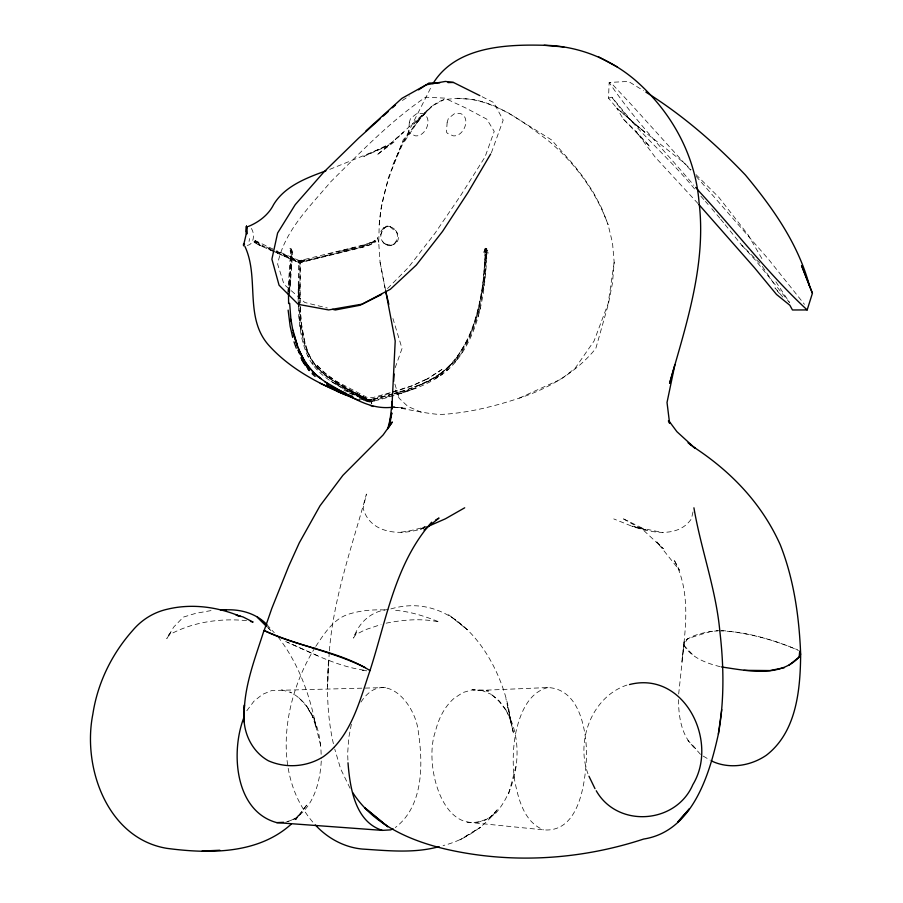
<?xml version="1.0" encoding="UTF-8"?>
<svg xmlns="http://www.w3.org/2000/svg" width="903" height="903" viewBox="0 0 903 903"><rect width="100%" height="100%" fill="white"/><g stroke="black" fill="none" stroke-linecap="round" stroke-linejoin="round"><path stroke-width="0.68" stroke-dasharray="4.51 3.39" d="M298.137 301.455L298.509 263.744L298.656 261.825L299.243 263.021L300.541 262.242L298.735 262.581L276.408 252.784M298.283 293.396L298.34 286.082M298.554 286.059L298.667 308.42M298.735 291.511L298.791 284.185M299.751 286.093L299.807 305.124M486.672 251.689L486.92 249.95L485.6 249.488C483.556 301.083 472.596 369.237 414.296 386.8M486.92 249.95L487.123 250.537C485.306 289.005 480.825 331.164 455.326 362.103C444.998 374.779 430.212 382.68 415.233 388.538C400.526 393.764 385.558 398.381 370.343 401.891C368.83 402.083 367.442 401.248 366.234 400.435C345.939 389.419 320.825 380.31 309.052 358.751C300.541 341.887 298.803 322.552 298.193 303.939M289.445 291.725L291.432 253.19L291.263 249.894L289.897 248.246L291.545 249.126L291.771 250.334L291.342 259.533M299.006 286.093L299.378 262.852M485.983 253.156L486.006 251.666M289.479 293.001L291.861 254.849M485.058 251.158C484.222 279.998 480.893 310.113 468.883 336.932M485.261 251.497L485.6 249.488M287.741 293.272L290.721 251.294L291.184 251.7L289.987 250.763L291.285 249.442L292.719 251.835L289.716 292.166M485.712 251.316L486.446 251.44M393.426 406.937C408.924 409.477 424.173 413.314 439.874 414.5C466.885 413.281 493.207 406.666 518.819 398.313C548.268 388.708 576.058 372.781 595.811 348.502L608.329 304.322L612.505 282.921L614.175 262.355L612.516 242.896L608.08 224.633L601.421 207.622L593.09 191.955L583.665 177.699L573.405 164.493L551.485 139.875L507.858 112.649L495.025 106.193L483.658 101.994L473.635 99.578L457.076 98.303L444.073 99.578L438.068 101.994L431.905 106.193L425.2 112.649L403.212 139.875L388.392 177.699L381.235 207.622L379.226 224.633L378.729 242.896L380.084 262.355L385.276 289.603M289.581 295.258L289.919 283.734M288.486 292.03L291.285 250.887M288.983 292.335L291.319 260.798M289.253 292.064L289.57 283.553M485.385 260.617L485.701 252.648M486.446 252.671L483.319 290.1M678.469 699.611C678.638 717.298 681.517 737.345 696.179 749.163L687.815 740.415M678.695 693.967L684.237 641.536C693.527 633.646 706.846 632.123 718.585 630.429M623.363 119.162L636.028 131.398L650.013 146.794L623.363 119.162L616.715 107.988L644.697 132.222L616.715 107.988L608.509 98.122L609.164 82.455L628.465 81.428L643.523 90.672M486.627 254.014L484.403 283.756M485.193 254.838C483.737 288.881 479.132 324.753 459.571 353.649M467.133 822.17L543.55 829.868C580.437 833.017 585.799 779.853 586.623 753.452C585.979 728.428 579.218 689.079 547.929 687.544L486.345 690.152L472.314 689.824L462.855 692.545L454.028 698.38A61.652 44.191 -89.9 0 0 435.472 731.34C422.536 766.433 445.63 848.888 495.025 814.032C523.187 782.766 527.059 720.583 490.679 693.978L499.224 700.841L506.369 710.435L505.646 709.126L510.951 721.52L510.184 719.07L513.649 734.004L510.184 719.07M684.237 641.536L681.833 661.933C685.761 627.664 691.021 590.98 673.762 559.307L679.519 570.29L656.853 541.947L663.366 548.697L643.399 530.174L622.111 518.164L645.724 529.813L631.897 526.212L613.758 518.92M299.773 262.141L300.056 260.561L300.518 262.897C300.383 292.324 297.572 323.071 307.81 351.323C317.258 376.788 345.635 387.285 367.51 398.945L370.162 400.853L369.35 401.925L367.047 401.383M299.457 262.322L299.807 262.875L300.428 261.915L272.74 249.86M291.579 260.719L292.256 252.253M290.202 260.606L290.856 253.054M486.864 250.989L486.424 251.553M321.265 761.037C320.057 782.608 313.431 807.406 293.802 819.213L300.823 813.4L293.814 821.561M329.245 652.158L327.529 686.89L328.602 659.585C326.378 689.068 327.179 719.093 334.392 747.865M329.403 650.781C333.659 596.883 352.305 545.83 366.426 494.054L363.153 508.175C370.332 535.863 405.65 536.28 427.266 526.573M298.927 262.875L299.491 260.707L363.378 245.006L372.657 241.97L374.587 240.57L375.783 241.248L373.797 243.607L363.807 246.97L299.852 262.784L298.645 261.994L300.631 261.577L299.74 260.798L276.86 250.831M300.112 262.942L300.27 262.084M298.712 262.931L298.837 261.904L299.243 263.021M482.258 292.132L483.455 283.542M614.175 262.355L608.148 303.566L594.05 341.018L575.177 368.187L561.429 378.978L518.819 398.313M379.226 224.633C382.77 174.144 410.007 130.348 431.611 85.988M483.184 287.967C479.279 315.486 471.084 343.975 451.658 364.722A80.074 63.233 -85.3 0 1 438.835 375.445L428.361 381.461L415.211 387.263M249.578 238.573L249.059 241.406M304.875 259.906L300.056 261.057L299.886 262.66M351.357 724.285L348.772 737.672L347.655 753.452L347.96 761.466M300.033 261.057L300.112 262.48L300.36 261.768L299.694 261.983M692.996 511.922L691.438 518.807C678.108 538.369 650.871 532.86 631.897 526.212L662.949 532.612M274.038 251.745L257.411 244.295L254.093 241.383L255.165 240.559L274.489 249.792M480.215 307.878L477.856 316.987M508.739 793.726L515.974 766.184M395.198 367.668L402.038 348.502L392.94 318.522M387.015 226.439C382.341 228.482 380.208 234.035 380.919 238.877C392.636 259.037 407.93 228.38 386.981 226.235L383.798 227.917L380.434 235.085M371.822 399.702L368.774 400.277L368.774 401.688M491.356 152.833L503.185 120.122L493.704 102.524L481.13 96.249M397.241 241.744C399.939 237.15 397.467 231.699 393.776 228.493M392.997 164.493L403.009 142.064L418.089 120.788M300.01 262.446L300.36 261.768M290.134 250.989L291.285 249.442M467.144 341.007L456.816 357.475M299.175 261.249L299.412 260.922M300.112 262.333L364.101 246.654M720.188 666.674C706.62 663.321 691.45 657.79 683.831 645.295L687.42 638.692L711.271 631.265L717.806 630.96M485.78 251.474L487.123 250.537M485.306 250.752L485.25 249.894M486.412 251.587L486.773 250.944M315.113 647.519C282.571 699.396 270.855 776.501 315.452 825.094M315.802 646.367C324.154 633.883 333.173 619.232 348.208 614.311C360.32 610.473 373.131 609.378 385.773 609.999M360.963 702.082C384.17 666.662 415.831 703.968 418.36 732.164C423.168 764.119 423.462 806.255 395.288 827.566M460.722 354.473L462.065 352.452M404.646 141.32L418.236 120.923L431.905 106.193L444.073 99.578M246.801 710.774L253.946 701.225L262.468 694.396L271.837 690.513L386.337 687.544M454.898 362.114L457.934 358.367M457.211 357.091C442.346 377.567 417.615 387.206 394.171 393.889M396.598 241.338C393.731 246.553 386.315 245.627 382.635 241.846M253.957 241.97L255.335 241.383L255.165 240.559M449.401 366.02L452.663 362.566M374.237 240.909L373.966 241.948L371.415 243.415L363.096 246.022M387.511 288.531L408.122 267.773L434.84 233.471L460.812 195.285L485.058 156.896L494.223 131.398L486.807 119.162L465.756 107.988L444.637 98.122L425.629 97.185C390.446 120.991 360.986 151.918 330.893 181.627C310.011 206.539 284.118 230.999 277.65 264.161L284.039 284.411L304.808 302.482L327.36 308.025M425.2 112.649L413.732 124.162L431.905 106.193L394.069 140.541L403.618 132.38L376.641 155.181L394.859 141.387L363.728 156.479L388.606 145.496L328.387 169.922M375.919 241.869L374.373 241.519M486.694 248.573L485.125 248.246L485.035 248.889L486.694 248.573L488.184 253.19M446.466 370.738L448.227 369.146M375.23 240.717L371.223 243.009M440.653 375.264L442.673 373.808M402.399 100.481L409.319 95.944M440.314 373.616C426.43 383.154 410.391 388.821 394.295 393.369M434.986 378.662L439.14 376.111M425.099 526.325L419.297 529.779L423.936 527.984M373.221 241.801L363.085 245.323M360.997 399.261L363.909 397.873L365.162 397.884L363.108 398.065L366.166 398.246L363.266 397.376M394.848 243.81C390.909 246.53 385.536 245.097 382.274 241.97M626.93 685.072C591.589 696.958 575.267 741.555 588.44 775.045M287.549 821.707L295.586 818.445L285.619 822.328M547.929 687.544C528.153 692.454 519.925 714.262 515.906 732.164A105.03 75.265 90 0 0 514.575 779.899C518.198 798.636 523.932 822.023 543.55 829.868M415.414 387.997L391.292 395.751M400.119 393.629L414.77 388.572M370.783 244.453L299.864 262.48M300.327 261.509L298.645 261.994L299.604 261.599M476.739 822.633L485.464 820.048L493.32 814.732L489.336 818.569L497.993 808.84C484.572 826.832 464.876 840.162 443.08 845.58M392.94 393.764L374.384 399.024M389.938 396.146L372.092 401.022M390.186 392.67L373.65 397.376L367.092 397.444L335.6 380.863L325.103 373.176L316.219 364.338C330.329 380.66 350.443 389.52 368.706 400.164L411.824 386.055L428.045 378.538L412.265 385.626L391.53 392.286M400.164 391.789L369.169 400.492M392.839 394.272L371.122 400.289M608.509 98.122L611.873 97.185L633.127 122.887L684.09 162.788L691.032 169.685M363.785 245.266L327.552 254.285M388.313 609.514C371.494 610.959 358.886 622.257 353.502 638.128L356.978 632.021L354.823 635.091L365.026 629.842L381.043 624.515M341.052 251.09L353.491 247.975M428.575 526.178L410.199 530.716L398.539 532.612M300.259 261.746L328.489 254.928M371.664 401.564L374.734 400.842M370.975 400.503L372.239 400.21M304.209 259.951L299.469 261.272M390.886 608.915C457.968 589.478 502.926 662.802 510.624 719.928L505.906 698.55M386.157 623.172C403.596 619.718 422.028 618.137 439.501 622.077C424.466 616.027 408.732 610.992 392.399 610.112M247.241 245.39C254.499 244.657 255.007 232.218 250.797 227.861M210.997 610.597L195.928 613.284L183.388 617.088L173.771 626.987L166.773 638.534L170.893 632.461L168.793 635.091C192.576 621.851 220.908 617.889 247.794 620.756M371.077 401.271L367.769 400.808M719.115 630.904C745.968 631.242 772.844 639.888 797.586 649.754M370.557 399.995L368.605 399.713L369.327 399.984M721.384 630.463C747.707 632.98 774.413 639.493 798.466 650.532M285.675 641.536C311.716 652.801 337.666 666.945 366.121 670.444M369.666 401.395L367.329 400.266M481.999 690.513L472.314 689.824L488.568 691.043L481.999 690.513L491.356 694.396M457.076 98.303C492.485 98.19 522.227 120.742 549.024 141.32C575.482 163.635 596.206 192.034 608.08 224.633M393.381 407.287L405.91 408.291L393.426 406.79M362.25 670.331L367.656 670.918M350.522 393.527L369.925 400.176M368.774 400.277L354.834 395.649M369.925 401.587L361.99 399.16M281.522 689.824L290.969 692.545L290.269 692.116C313.905 704.509 321.4 733.45 321.175 758.294M291.217 251.271L290.608 250.763M368.232 399.871L347.486 392.444M367.611 401.621L361.403 399.498M343.998 390.389L365.026 398.02M359.292 398.065L364.586 399.995M421.283 412.219L407.908 406.474L399.194 398.313L395.119 389.983M275.787 251.677L282.978 254.815M284.276 255.741L297.256 261.407M317.619 655.725L287.447 642.293M276.194 251.023L298.509 260.82M272.232 250.12L262.57 245.864M268.767 249.284L272.345 250.853M273.53 251.373L298.204 262.197M270.358 248.822L262.468 245.334M368.74 401.756L344.574 389.328L331.04 381.179M262.66 246.587L255.256 242.975M258.055 243.81L259.646 244.555M258.439 244.284L260.233 245.153M259.443 243.629L255.752 241.688M367.645 399.566C344.98 387.703 315.982 376.619 307.054 349.946C301.952 336.04 300.383 321.084 299.83 306.354M344.303 387.827L366.415 399.115M366.392 399.973L333.534 382.432M364.236 397.376C341.469 385.953 312.698 373.436 305.632 346.12M256.926 243.257L254.093 241.383M256.712 241.756L258.405 242.738M703.211 756.116L710.413 760.303M291.771 250.673L291.15 250.221M390.152 226.811L395.706 231.687M485.453 250.492L486.085 250.921M327.834 377.635L320.734 371.833M290.856 248.573L291.545 249.126M254.262 242.207L255.086 242.884M695.999 174.618L718.811 197.272L748.079 234.825L763.475 261.339M725.109 224.678L741.781 245.255L759.875 263.213M267.83 627.551L271.656 631.389L267.988 627.641M683.831 645.295L693.673 655.725M741.781 245.255L755.1 259.759L789.493 302.482L774.988 280.404M266.882 624.594L274.298 632.777M690.592 170.125L631.75 105.03L611.263 83.076L609.164 82.455C633.962 119.41 665.105 151.467 693.843 185.296M299.119 697.974L306.907 706.631L313.239 717.772L306.907 706.631M697.996 203.536L654.98 156.896L636.028 131.398M696.19 176.378L768.442 259.184L804.46 304.356M318.104 369.338L312.404 362.419M692.274 745.077L700.807 754.716M694.554 188.919C668.491 156.975 636.186 130.517 611.873 97.185M700.897 196.199L704.521 200.364M705.435 201.403L708.144 204.529M711.767 208.683L719.838 218.176M782.845 297.076L774.955 287.876L779.334 293.407M720.718 219.26L724.229 223.594M278 636.863C298.577 663.299 310.09 695.4 316.332 728.044L312.54 716.564M312.269 363.525L313.273 364.981M762.335 266.408L774.402 284.411M370.625 400.909L371.81 403.844L371.63 403.009M350.082 788.274L340.668 768.961L334.787 749.185M307.821 355.556L308.634 357.227M371.099 401.621L371.393 402.286M486.085 249.126L486.615 250.334M291.15 251.124L291.24 252.264M307.359 353.062C299.931 334.178 298.859 313.476 298.938 293.407M300.056 260.561L299.943 301.444M394.916 384.136L399.194 398.313M313.838 718.088L320.757 745.923M304.864 342.914L301.241 322.766L299.999 303.916M507.779 707.094L512.915 730.866M380.084 262.355L385.479 289.829M300.135 325.272L300.789 329.877M299.13 316.005L299.582 320.644M449.344 365.929A77.15 60.885 -85.2 0 1 440.28 373.537M377.556 238.573L378.842 242.196L377.714 240.096L377.657 237.613L377.556 238.573M409.341 122.232L408.641 132.12L409.725 133.441L415.403 135.845C426.002 136.985 433.621 117.537 422.615 113.53L416.768 113.597L410.56 118.417L409.341 122.232M447.166 122.232L446.466 132.12L447.561 133.441L453.238 135.845C463.837 136.985 471.456 117.537 460.451 113.53L454.593 113.597L448.385 118.417L447.166 122.232M484.629 249.894L483.918 252.422L485.125 248.246L484.629 249.894M306.67 805.104L295.597 819.766L306.67 805.104M383.527 227.974L380.897 231.36L382.895 228.82L386.698 226.439L390.751 226.585L386.947 226.089L383.527 227.974M441.883 369.508L427.108 379.091L441.883 369.508M468.33 834.722L460.045 839.824L480.622 827.227L468.33 834.722M454.999 619.65L448.656 614.774L467.348 629.73L454.999 619.65"/><path stroke-width="1.35" d="M288.475 293.294L288.61 303.611M246.858 233.832L246.598 226.089M246.722 233.866L246.575 226.439M246.542 226.811L245.966 235.085L243.663 244.927M244.261 711.451C242.117 730.764 251.079 751.059 268.304 760.744C286.07 768.611 306.952 766.997 323.376 756.658C351.098 736.679 359.507 701.191 369.993 670.568C386.439 619.842 395.085 563.37 431.679 522.194M244.329 708.844C245.65 681.72 255.899 656.052 264.003 630.429C297.979 647.259 337.508 650.341 369.993 670.568M693.538 446.996C731.159 471.569 761.872 503.581 780.316 544.927C794.019 579.647 799.2 617.212 800.656 654.088C800.34 689.621 796.683 731.836 766.331 755.258C750.495 766.094 729.229 769.424 711.62 761.003M246.226 231.608L246.44 226.235L246.756 227.917M391.834 408.946L395.209 341.018L385.75 291.206M352.859 792.789C373.503 824.902 410.436 840.919 446.342 849.26C511.538 864.115 580.178 859.927 643.625 839.056C692.274 831.505 709.329 775.259 718.37 734.06C724.477 700.096 723.845 665.376 719.838 631.22C715.989 589.128 700.897 549.148 693.922 507.802M391.902 409.115L392.365 401.079L389.374 425.313M799.719 651.153L799.144 657.068C779.379 678.164 746.668 670.557 721.463 666.956M718.37 734.06L721.757 709.623M394.08 373.955L393.652 381.427M390.096 422.502L391.812 412.931L387.726 428.812L392.32 421.972L383.143 434.93L342.88 475.362L320.001 505.815L299.265 542.895L288.768 566.079L271.814 608.408L264.161 630.542C296.918 645.453 332.981 651.481 365.309 667.667M243.629 243.81L243.381 245.153L244.589 244.103M243.618 245.842L243.889 244.465M698.922 204.575L754.513 267.773L776.524 294.468L789.854 305.259L792.462 309.977L807.169 309.932L812.418 293.283L801.571 265.617L812.418 293.283M244.194 716.79C230.446 751.048 234.498 811.165 276.792 822.633L382.353 830.376L390.717 829.868L392.997 828.717M800.656 654.088L799.144 657.068L788.737 665.421M432.932 83.663C455.575 46.64 505.149 44.258 544.148 45.285C577.627 45.714 610.033 58.616 635.407 80.333C670.997 111.295 695.242 154.65 699.024 202.058C706.62 263.755 686.178 324.708 669.586 383.335L674.902 364.654L667.024 402.49L669.597 423.281L668.367 420.888M490.645 154.041L467.912 192.621L442.526 231.439L416.306 265.064L390.378 289.242L362.058 304.153L328.636 309.932L298.261 304.356L279.061 285.201L271.893 259.184L277.616 233.008L295.225 204.676L323.726 172.191L358.638 138.125L380.129 118.812M365.941 130.901L401.914 98.359L426.182 84.814L445.382 81.428L453.453 82.455L479.865 95.628M383.211 116.058L388.324 111.464M392.421 107.784L395.491 105.03M424.004 530.061L439.016 518.04L435.539 520.117M291.127 824.258C257.694 854.385 208.943 853.888 166.841 848.346C107.434 838.481 82.184 767.55 92.84 714.217C97.569 683.029 111.746 654.02 132.651 630.497C141.692 619.729 153.849 612.166 167.597 609.164C191.707 603.339 217.804 606.861 240.446 616.467L236.101 615.056L243.031 616.941L253.1 622.077L250.447 621.411M418.529 89.882L428.891 83.076L439.806 82.794M464.695 507.802L445.393 518.807L428.575 526.178M381.619 294.468L360.071 305.259L335.306 309.977L332.654 309.334M325.938 170.814C306.569 177.868 284.727 186.131 273.609 204.597C268.496 214.869 258.721 222.251 248.381 226.439M360.026 399.724L358.491 400.164C326.062 387.319 292.877 371.901 269.071 345.612C243.833 317.732 259.714 277.65 244.871 246.338M439.118 846.63C414.071 853.583 387.759 850.649 362.205 849.046C344.246 847.353 327.586 838.244 315.452 825.094M784.436 667.667L769.977 670.568L743.903 670.331M629.493 684.553C684.226 670.477 719.138 741.487 692.861 784.617C676.065 824.01 617.573 828.344 596.24 790.757M223.718 609.976C239.408 608.78 255.73 612.945 266.882 624.594M222.24 610.044L226.461 609.841L220.4 609.988M276.792 822.633L283.655 822.306M202.103 851.066L219.813 850.231M447.99 82.591L453.453 82.455M392.071 407.264C366.787 410.346 345.68 392.794 324.674 381.721M563.833 46.967L544.148 45.285M370.411 405.481L373.266 406.485M382.353 830.376C355.037 821.843 349.935 787.495 348.005 762.798M345.443 393.685L352.813 396.372M336.966 391.225L347.407 395.525L320.249 383.278M334.607 388.29L346.03 393.336M344.901 393.448L326.593 384.667M616.963 66.799L598.486 56.787M645.837 92.095C682.578 115.02 715.616 143.667 745.415 175.013C772.81 207.95 798.252 243.855 809.449 285.788M328.071 383.865L316.693 375.738L307.788 365.963M317.664 376.212L319.572 377.646M688.041 442.786L691.337 445.314M689.948 444.299L695.163 448.351L676.923 431.702L668.762 420.696M321.355 378.854C310.35 371.28 302.844 359.654 298.08 347.35M807.169 309.932C768.329 274.027 736.024 231.518 700.243 192.621L695.671 187.395M312.427 372.442L314.447 374.293M312.066 373.65L315.147 376.483M266.87 626.592L257.287 617.009L266.148 625.768M307.923 369L309.232 370.591M306.636 366.799L309.198 370.027M305.395 362.521L308.284 366.697M305.383 363.751L307.81 367.261M305.406 365.613L301.918 360.094M300.902 357.769L304.209 363.311M302.133 357.046L304.255 360.715M594.987 788.658L588.97 776.241M303.611 359.529L298.859 349.822L293.915 334.923M300.214 353.242L301.647 356.098M298.441 349.258L299.773 352.249M298.306 350.251L300.101 354.315M298.159 350.443L299.491 353.457M296.263 348.197L294.006 341.831M297.234 346.165L293.001 332.259M297.29 345.273L292.944 330.148M292.707 337.451L290.145 326.209L288.136 310.124M385.604 290.947L388.854 304.322M292.854 330.453L290.89 319.177L289.66 303.239M290.54 318.827L290.879 321.096M244.16 708.516L244.002 721.881L244.42 704.927L244.16 708.516M689.316 808.975L677.961 821.843L689.316 808.975M387.692 826.651L365.094 808.05L387.692 826.651"/></g></svg>
